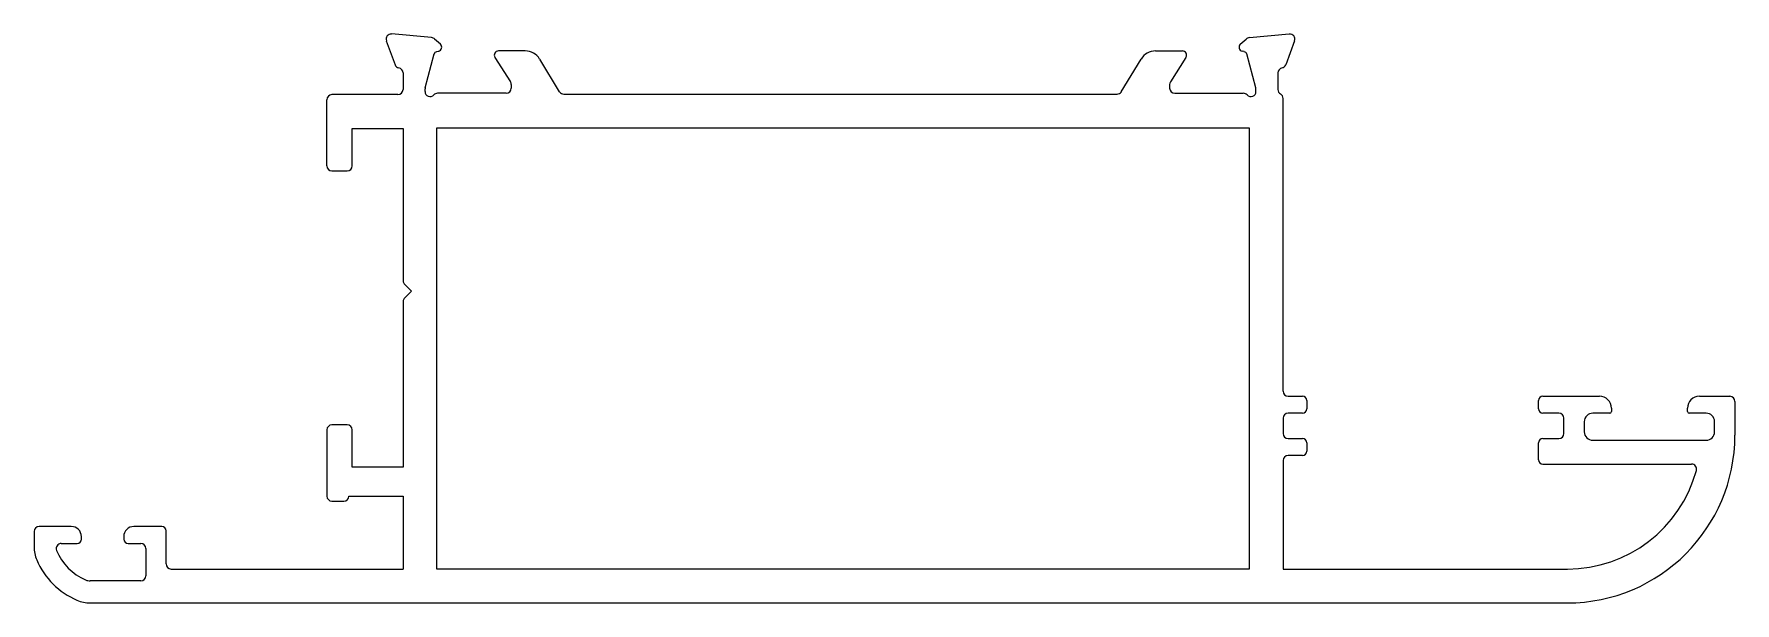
# Model space of a CAD drawing. Extents: x 2231 to 2331, y 2051 to 2085.
import ezdxf

# ---------------------------------------------------------------- set-up
doc = ezdxf.new("R2010")
doc.units = 0
doc.layers.get('0').update_dxf_attribs({"linetype": 'CONTINUOUS'})

msp = doc.modelspace()

# ---------------------------------------------------------------- linework, layer by layer
at = {"color": 0}
for p, q in [((2254.46, 2084.38), (2252.09, 2084.59)), ((2302.78, 2084.38), (2305.14, 2084.59)), ((2251.78, 2084.18), (2252.3, 2082.77)), ((2254.99, 2083.99), (2254.64, 2084.29)), ((2254.75, 2083.55), (2254.88, 2083.57)), ((2259.99, 2083.59), (2258.41, 2083.59)), ((2297.24, 2083.59), (2298.82, 2083.59)), ((2302.24, 2083.99), (2302.59, 2084.29)), ((2302.48, 2083.55), (2302.36, 2083.57)), ((2305.45, 2084.18), (2304.94, 2082.77)), ((2254.08, 2081.42), (2254.61, 2083.41)), ((2258.2, 2083.21), (2259.12, 2081.76)), ((2262.02, 2081.18), (2260.85, 2083.11)), ((2295.21, 2081.18), (2296.39, 2083.11)), ((2299.03, 2083.21), (2298.11, 2081.76)), ((2303.16, 2081.42), (2302.63, 2083.41)), ((2252.77, 2082.29), (2252.77, 2081.31)), ((2259.17, 2081.61), (2259.17, 2081.39)), ((2298.07, 2081.61), (2298.07, 2081.39)), ((2304.47, 2082.29), (2304.47, 2081.31)), ((2248.27, 2076.81), (2248.27, 2080.71)), ((2252.47, 2081.01), (2248.57, 2081.01)), ((2254.07, 2081.19), (2254.07, 2081.35)), ((2258.87, 2081.09), (2254.81, 2081.09)), ((2262.28, 2081.04), (2294.96, 2081.04)), ((2298.37, 2081.09), (2302.42, 2081.09)), ((2303.17, 2081.19), (2303.17, 2081.35)), ((2304.77, 2063.5), (2304.77, 2080.79)), ((2249.77, 2079.01), (2252.77, 2079.01)), ((2249.77, 2076.81), (2249.77, 2079.01)), ((2252.77, 2079.01), (2252.77, 2070.01)), ((2254.77, 2053), (2254.77, 2079.04)), ((2254.77, 2079.04), (2302.77, 2079.04)), ((2302.77, 2079.04), (2302.77, 2053)), ((2248.57, 2076.51), (2249.47, 2076.51)), ((2252.84, 2069.83), (2253.27, 2069.41)), ((2252.77, 2068.8), (2252.77, 2059.01)), ((2253.27, 2069.41), (2252.84, 2068.98)), ((2305.07, 2063.2), (2305.92, 2063.2)), ((2306.17, 2062.95), (2306.17, 2062.45)), ((2319.87, 2062.45), (2319.87, 2062.95)), ((2320.12, 2063.2), (2323.47, 2063.2)), ((2324.17, 2062.5), (2324.17, 2062.3)), ((2328.67, 2062.3), (2328.67, 2062.5)), ((2329.37, 2063.2), (2331.17, 2063.2)), ((2331.47, 2062.9), (2331.47, 2060.9)), ((2249.47, 2061.51), (2248.57, 2061.51)), ((2304.77, 2061.9), (2304.77, 2061)), ((2305.92, 2062.2), (2305.07, 2062.2)), ((2321.07, 2062.2), (2320.12, 2062.2)), ((2321.37, 2061), (2321.37, 2061.9)), ((2322.57, 2061.7), (2322.57, 2061.1)), ((2324.07, 2062.2), (2323.07, 2062.2)), ((2329.77, 2062.2), (2328.77, 2062.2)), ((2330.27, 2061.1), (2330.27, 2061.7)), ((2248.27, 2061.21), (2248.27, 2057.31)), ((2249.77, 2059.01), (2249.77, 2061.21)), ((2305.07, 2060.7), (2305.92, 2060.7)), ((2306.17, 2060.45), (2306.17, 2059.95)), ((2319.87, 2059.45), (2319.87, 2060.45)), ((2320.12, 2060.7), (2321.07, 2060.7)), ((2323.07, 2060.6), (2329.77, 2060.6)), ((2304.77, 2059.4), (2304.77, 2053)), ((2305.92, 2059.7), (2305.07, 2059.7)), ((2252.77, 2059.01), (2249.77, 2059.01)), ((2320.12, 2059.2), (2328.91, 2059.2)), ((2248.57, 2057.01), (2249.27, 2057.01)), ((2249.57, 2057.31), (2252.77, 2057.31)), ((2252.77, 2057.31), (2252.77, 2053)), ((2233.17, 2055.51), (2231.27, 2055.51)), ((2238.52, 2055.51), (2236.87, 2055.51)), ((2230.97, 2055.21), (2230.97, 2054.32)), ((2232.58, 2054.51), (2233.52, 2054.51)), ((2233.77, 2054.76), (2233.77, 2054.91)), ((2236.27, 2054.91), (2236.27, 2054.76)), ((2236.52, 2054.51), (2237.27, 2054.51)), ((2238.77, 2053.3), (2238.77, 2055.26)), ((2237.57, 2054.21), (2237.57, 2052.6)), ((2239.07, 2053), (2252.77, 2053)), ((2302.77, 2053), (2254.77, 2053)), ((2304.77, 2053), (2321.57, 2053)), ((2237.27, 2052.3), (2234.29, 2052.3)), ((2234.29, 2051), (2321.57, 2051))]:
    msp.add_line(p, q, dxfattribs=at)
for centre, radius, start, end in [((2252.07, 2084.29), 0.3, 85, 200), ((2305.17, 2084.29), 0.3, 340, 95), ((2254.43, 2084.08), 0.3, 45, 85), ((2254.8, 2083.35), 0.2, 105, 165), ((2254.81, 2083.81), 0.25, 285, 45), ((2258.41, 2083.34), 0.25, 90, 211.3955), ((2259.99, 2082.59), 1, 31.4, 90), ((2297.24, 2082.59), 1, 90, 148.6), ((2298.82, 2083.34), 0.25, 328.6045, 90), ((2302.42, 2083.81), 0.25, 135, 255), ((2302.43, 2083.35), 0.2, 15, 75), ((2302.8, 2084.08), 0.3, 95, 135), ((2252.58, 2082.88), 0.3, 200, 259.0957), ((2252.47, 2082.29), 0.3, 360, 79.0957), ((2304.77, 2082.29), 0.3, 100.9043, 180), ((2304.65, 2082.88), 0.3, 280.9043, 340), ((2258.87, 2081.61), 0.3, 0, 31.3955), ((2298.37, 2081.61), 0.3, 148.6045, 180), ((2248.57, 2080.71), 0.3, 90, 180), ((2252.47, 2081.31), 0.3, 270, 0), ((2254.37, 2081.35), 0.3, 165, 180), ((2254.37, 2081.19), 0.3, 180, 318.1897), ((2254.81, 2080.79), 0.3, 90, 138.1897), ((2258.87, 2081.39), 0.3, 270, 0), ((2262.28, 2081.34), 0.3, 211.4, 270), ((2294.96, 2081.34), 0.3, 270, 328.6), ((2298.37, 2081.39), 0.3, 180, 270), ((2302.42, 2080.79), 0.3, 41.8103, 90), ((2302.87, 2081.19), 0.3, 221.8103, 360), ((2302.87, 2081.35), 0.3, 0, 15), ((2304.77, 2081.31), 0.3, 180, 240), ((2304.47, 2080.79), 0.3, 0, 60), ((2248.57, 2076.81), 0.3, 180, 270), ((2249.47, 2076.81), 0.3, 270, 0), ((2253.02, 2070.01), 0.25, 180, 225), ((2253.02, 2068.8), 0.25, 135, 180), ((2305.07, 2063.5), 0.3, 180, 270), ((2305.92, 2062.95), 0.25, 360, 90), ((2305.92, 2062.45), 0.25, 270, 0), ((2320.12, 2062.95), 0.25, 90, 180), ((2320.12, 2062.45), 0.25, 180, 270), ((2323.47, 2062.5), 0.7, 360, 90), ((2329.37, 2062.5), 0.7, 90, 180), ((2331.17, 2062.9), 0.3, 0, 90), ((2248.57, 2061.21), 0.3, 90, 180), ((2249.47, 2061.21), 0.3, 0, 90), ((2305.07, 2061.9), 0.3, 90, 180), ((2321.07, 2061.9), 0.3, 0, 90), ((2323.07, 2061.7), 0.5, 90, 180), ((2324.07, 2062.3), 0.1, 270, 0), ((2328.77, 2062.3), 0.1, 180, 270), ((2329.77, 2061.7), 0.5, 0, 90), ((2305.07, 2061), 0.3, 180, 270), ((2305.92, 2060.45), 0.25, 0, 90), ((2320.12, 2060.45), 0.25, 90, 180), ((2321.07, 2061), 0.3, 270, 0), ((2321.57, 2060.9), 9.9, 270, 360), ((2323.07, 2061.1), 0.5, 180, 270), ((2329.77, 2061.1), 0.5, 270, 0), ((2305.07, 2059.4), 0.3, 90, 180), ((2305.92, 2059.95), 0.25, 270, 0), ((2320.12, 2059.45), 0.25, 180, 270), ((2321.57, 2060.9), 7.9, 270, 344.7425), ((2328.91, 2058.9), 0.3, 344.7425, 90), ((2248.57, 2057.31), 0.3, 180, 270), ((2249.27, 2057.31), 0.3, 270, 0), ((2231.27, 2055.21), 0.3, 90, 180), ((2233.17, 2054.91), 0.6, 360, 90), ((2236.87, 2054.91), 0.6, 90, 180), ((2238.52, 2055.26), 0.25, 0, 90), ((2232.58, 2054.21), 0.3, 90, 201.9784), ((2233.52, 2054.76), 0.25, 270, 360), ((2236.52, 2054.76), 0.25, 180, 270), ((2237.27, 2054.21), 0.3, 0, 90), ((2232.97, 2054.32), 2, 180, 203.0739), ((2235.27, 2055.3), 4.5, 203.0739, 246.9261), ((2235.27, 2055.3), 3.2, 201.9784, 246.9261), ((2237.27, 2052.6), 0.3, 270, 0), ((2239.07, 2053.3), 0.3, 180, 270), ((2234.29, 2053), 0.7, 246.9261, 270), ((2234.29, 2053), 2, 246.9261, 270)]:
    msp.add_arc(centre, radius, start, end, dxfattribs=at)

doc.saveas('drawing.dxf')
